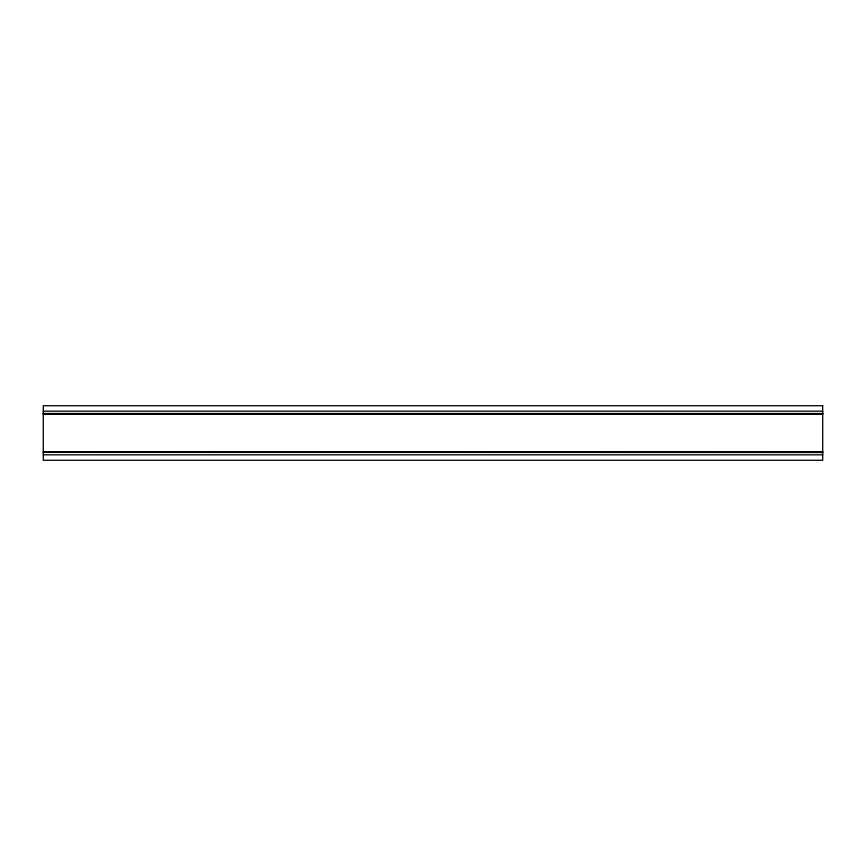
<?xml version="1.0" encoding="UTF-8"?>
<svg xmlns="http://www.w3.org/2000/svg" width="866" height="866" viewBox="0 0 866 866"><rect width="100%" height="100%" fill="white"/><g stroke="black" fill="none" stroke-linecap="round" stroke-linejoin="round"><path stroke-width="1.3" d="M43.3 411.177L822.7 411.177M43.3 413.493L822.7 413.515M43.3 413.656L822.7 413.656M43.3 413.786L822.7 413.786M43.3 414.24L822.7 414.24M43.3 451.706L822.7 451.76M43.3 452.095L822.7 452.095M43.3 452.377L822.7 452.485M43.3 454.823L822.7 454.823M822.7 405.721L43.3 405.721L43.3 460.279L822.7 460.279L822.7 405.721"/></g></svg>
